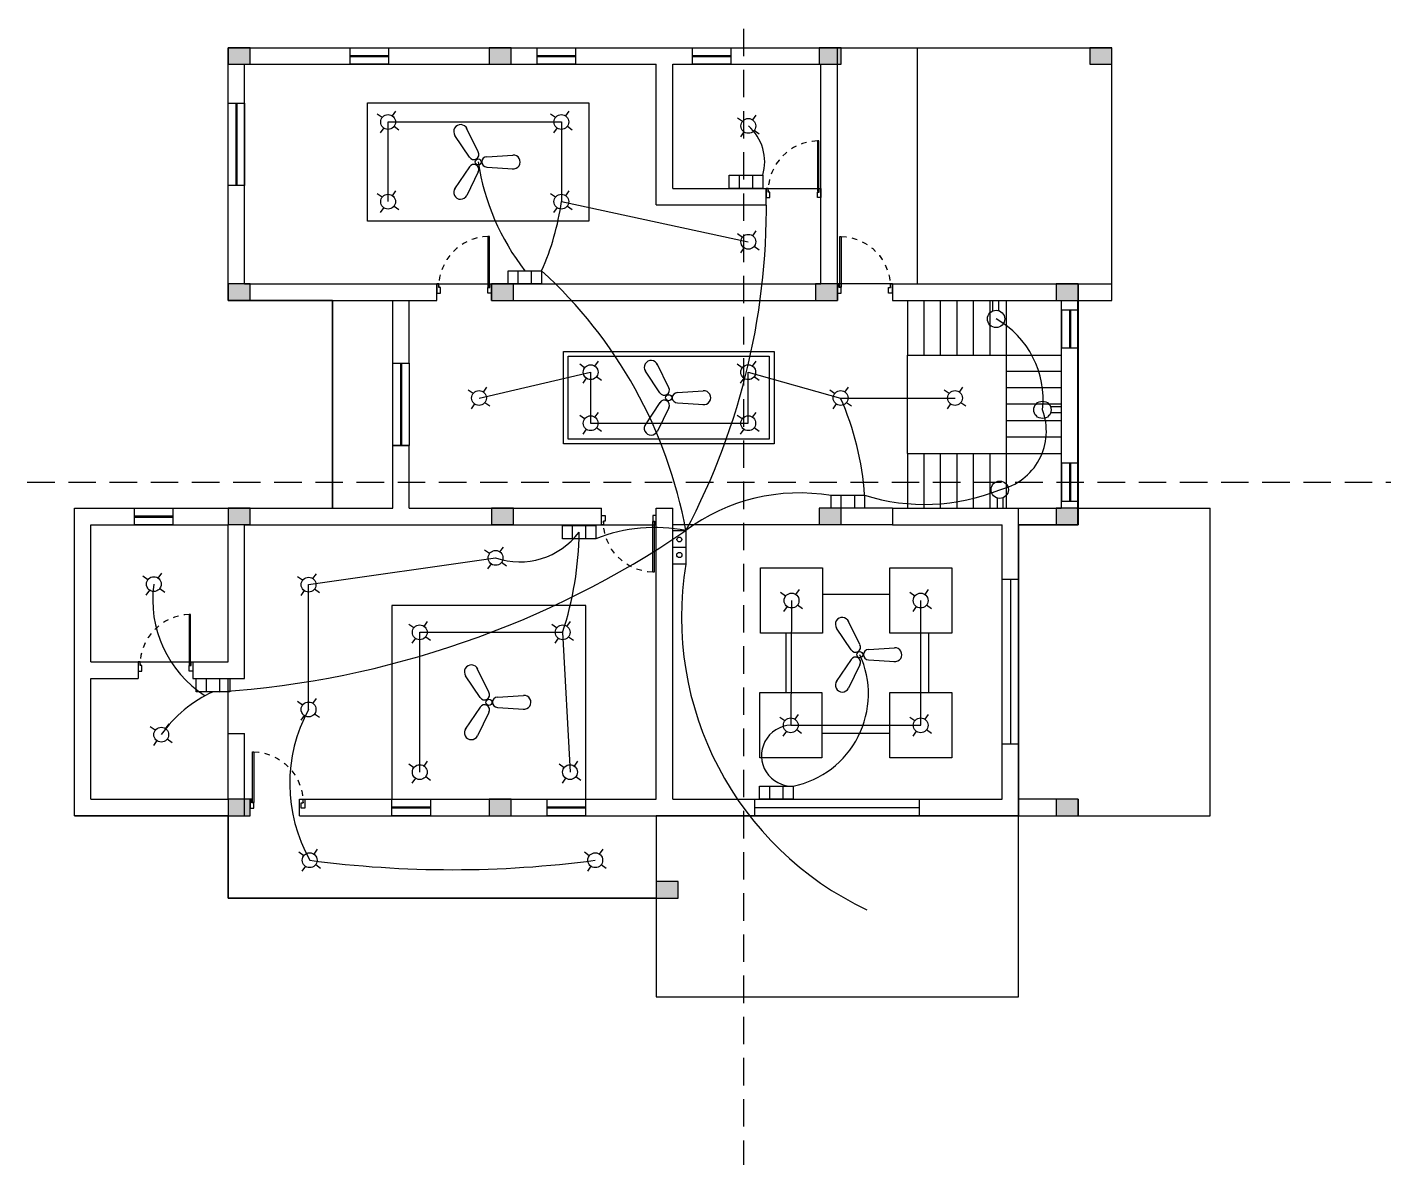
# Model space of a CAD drawing. Header units: metres. Extents: x 3586 to 7307, y 3108 to 6437.
# Drawn here: x 3678.85 to 3703.69, y 3201.46 to 3222.18 of the extents above; entities that cross this region are included whole.
import ezdxf

# ---------------------------------------------------------------- set-up
doc = ezdxf.new("R2010")
doc.units = ezdxf.units.M
doc.linetypes.add('DASHED', pattern=[0.75, 0.5, -0.25])
for name, color, linetype in [('APPL', 6, 'Continuous'), ('column', 10, 'Continuous'), ('DISTR', 3, 'Continuous'), ('DOORS', 170, 'Continuous'), ('METER', 4, 'Continuous'), ('section line', 20, 'DASHED'), ('SWITCH', 5, 'Continuous'), ('wall', 7, 'Continuous'), ('window', 140, 'Continuous')]:
    doc.layers.add(name, color=color, linetype=linetype)

# ---------------------------------------------------------------- blocks, each defined once
blk = doc.blocks.new('d1')
at = {"layer": 'DOORS'}
for p, q in [((-5, 0), (0, 0)), ((-5, -1), (-5, 0)), ((0, 0), (0, -2)), ((-30.99, -1.25), (-30.99, -2)), ((-30.99, -2), (-3.25, -2)), ((-3.25, -1.25), (-30.98, -1.25)), ((-3, -1), (-5, -1)), ((-3.25, -2), (-3.25, -1.25)), ((-3, -2), (-3, -1)), ((0, -2), (-3, -2)), ((-5, -29), (-5, -30)), ((-3, -29), (-5, -29)), ((0, -28), (-3, -28)), ((-3, -28), (-3, -29)), ((0, -30), (0, -28)), ((-5, -30), (0, -30))]:
    blk.add_line(p, q, dxfattribs=at)
at = {"layer": 'DOORS', "linetype": 'DASHED'}
blk.add_arc((-3.25, -1.25), 27.75, 181.54866, 270.51616, dxfattribs=at)
blk = doc.blocks.new('*U72')
at = {"layer": 'wall'}
blk.add_line((-0.032, -0.045), (0.032, 0.045), dxfattribs=at)
blk = doc.blocks.new('*U73')
at = {"layer": 'SWITCH', "color": 0, "linetype": 'ByBlock', "lineweight": -2, "transparency": 16777216}
blk.add_blockref('*U72', (267.76, 235.2), dxfattribs=at)
for p, rotation in [((267.495, 235.158), 90.00000000000001), ((267.537, 234.893), 180), ((267.802, 234.935), 270)]:
    blk.add_blockref('*U72', p, dxfattribs=dict(at, rotation=rotation))
blk = doc.blocks.new('*U74')
at = {"layer": 'wall'}
blk.add_line((-0.032, -0.045), (0.032, 0.045), dxfattribs=at)
blk = doc.blocks.new('*U75')
at = {"layer": 'SWITCH', "color": 0, "linetype": 'ByBlock', "lineweight": -2, "transparency": 16777216}
blk.add_blockref('*U74', (267.76, 235.2), dxfattribs=at)
for p, rotation in [((267.495, 235.158), 90.00000000000001), ((267.537, 234.893), 180), ((267.802, 234.935), 270)]:
    blk.add_blockref('*U74', p, dxfattribs=dict(at, rotation=rotation))
blk = doc.blocks.new('*U76')
at = {"layer": 'wall'}
blk.add_line((-0.032, -0.045), (0.032, 0.045), dxfattribs=at)
blk = doc.blocks.new('*U77')
at = {"layer": 'SWITCH', "color": 0, "linetype": 'ByBlock', "lineweight": -2, "transparency": 16777216}
blk.add_blockref('*U76', (267.76, 235.2), dxfattribs=at)
for p, rotation in [((267.495, 235.158), 90.00000000000001), ((267.537, 234.893), 180), ((267.802, 234.935), 270)]:
    blk.add_blockref('*U76', p, dxfattribs=dict(at, rotation=rotation))
blk = doc.blocks.new('*U78')
at = {"layer": 'wall'}
blk.add_line((-0.032, -0.045), (0.032, 0.045), dxfattribs=at)
blk = doc.blocks.new('*U79')
at = {"layer": 'SWITCH', "color": 0, "linetype": 'ByBlock', "lineweight": -2, "transparency": 16777216}
blk.add_blockref('*U78', (267.76, 235.2), dxfattribs=at)
for p, rotation in [((267.495, 235.158), 90.00000000000001), ((267.537, 234.893), 180), ((267.802, 234.935), 270)]:
    blk.add_blockref('*U78', p, dxfattribs=dict(at, rotation=rotation))
blk = doc.blocks.new('*U80')
at = {"layer": 'wall'}
blk.add_line((-0.032, -0.045), (0.032, 0.045), dxfattribs=at)
blk = doc.blocks.new('*U81')
at = {"layer": 'SWITCH', "color": 0, "linetype": 'ByBlock', "lineweight": -2, "transparency": 16777216}
blk.add_blockref('*U80', (267.76, 235.2), dxfattribs=at)
for p, rotation in [((267.495, 235.158), 90.00000000000001), ((267.537, 234.893), 180), ((267.802, 234.935), 270)]:
    blk.add_blockref('*U80', p, dxfattribs=dict(at, rotation=rotation))
blk = doc.blocks.new('*U82')
at = {"layer": 'wall'}
blk.add_line((-0.032, -0.045), (0.032, 0.045), dxfattribs=at)
blk = doc.blocks.new('*U83')
at = {"layer": 'SWITCH', "color": 0, "linetype": 'ByBlock', "lineweight": -2, "transparency": 16777216}
blk.add_blockref('*U82', (267.76, 235.2), dxfattribs=at)
for p, rotation in [((267.495, 235.158), 90.00000000000001), ((267.537, 234.893), 180), ((267.802, 234.935), 270)]:
    blk.add_blockref('*U82', p, dxfattribs=dict(at, rotation=rotation))
blk = doc.blocks.new('*U84')
at = {"layer": 'wall'}
blk.add_line((-0.032, -0.045), (0.032, 0.045), dxfattribs=at)
blk = doc.blocks.new('*U85')
at = {"layer": 'SWITCH', "color": 0, "linetype": 'ByBlock', "lineweight": -2, "transparency": 16777216}
blk.add_blockref('*U84', (267.76, 235.2), dxfattribs=at)
for p, rotation in [((267.495, 235.158), 90.00000000000001), ((267.537, 234.893), 180), ((267.802, 234.935), 270)]:
    blk.add_blockref('*U84', p, dxfattribs=dict(at, rotation=rotation))
blk = doc.blocks.new('*U86')
at = {"layer": 'wall'}
blk.add_line((-0.032, -0.045), (0.032, 0.045), dxfattribs=at)
blk = doc.blocks.new('*U87')
at = {"layer": 'SWITCH', "color": 0, "linetype": 'ByBlock', "lineweight": -2, "transparency": 16777216}
blk.add_blockref('*U86', (267.76, 235.2), dxfattribs=at)
for p, rotation in [((267.495, 235.158), 90.00000000000001), ((267.537, 234.893), 180), ((267.802, 234.935), 270)]:
    blk.add_blockref('*U86', p, dxfattribs=dict(at, rotation=rotation))
blk = doc.blocks.new('*U88')
at = {"layer": 'wall'}
blk.add_line((-0.032, -0.045), (0.032, 0.045), dxfattribs=at)
blk = doc.blocks.new('*U89')
at = {"layer": 'SWITCH', "color": 0, "linetype": 'ByBlock', "lineweight": -2, "transparency": 16777216}
blk.add_blockref('*U88', (267.76, 235.2), dxfattribs=at)
for p, rotation in [((267.495, 235.158), 90.00000000000001), ((267.537, 234.893), 180), ((267.802, 234.935), 270)]:
    blk.add_blockref('*U88', p, dxfattribs=dict(at, rotation=rotation))
blk = doc.blocks.new('*U90')
at = {"layer": 'wall'}
blk.add_line((-0.032, -0.045), (0.032, 0.045), dxfattribs=at)
blk = doc.blocks.new('*U91')
at = {"layer": 'SWITCH', "color": 0, "linetype": 'ByBlock', "lineweight": -2, "transparency": 16777216}
blk.add_blockref('*U90', (267.76, 235.2), dxfattribs=at)
for p, rotation in [((267.495, 235.158), 90.00000000000001), ((267.537, 234.893), 180), ((267.802, 234.935), 270)]:
    blk.add_blockref('*U90', p, dxfattribs=dict(at, rotation=rotation))
blk = doc.blocks.new('*U92')
at = {"layer": 'wall'}
blk.add_line((-0.032, -0.045), (0.032, 0.045), dxfattribs=at)
blk = doc.blocks.new('*U93')
at = {"layer": 'SWITCH', "color": 0, "linetype": 'ByBlock', "lineweight": -2, "transparency": 16777216}
blk.add_blockref('*U92', (267.76, 235.2), dxfattribs=at)
for p, rotation in [((267.495, 235.158), 90.00000000000001), ((267.537, 234.893), 180), ((267.802, 234.935), 270)]:
    blk.add_blockref('*U92', p, dxfattribs=dict(at, rotation=rotation))
blk = doc.blocks.new('*U94')
at = {"layer": 'wall'}
blk.add_line((-0.032, -0.045), (0.032, 0.045), dxfattribs=at)
blk = doc.blocks.new('*U95')
at = {"layer": 'SWITCH', "color": 0, "linetype": 'ByBlock', "lineweight": -2, "transparency": 16777216}
blk.add_blockref('*U94', (267.76, 235.2), dxfattribs=at)
for p, rotation in [((267.495, 235.158), 90.00000000000001), ((267.537, 234.893), 180), ((267.802, 234.935), 270)]:
    blk.add_blockref('*U94', p, dxfattribs=dict(at, rotation=rotation))
blk = doc.blocks.new('*U96')
at = {"layer": 'wall'}
blk.add_line((-0.032, -0.045), (0.032, 0.045), dxfattribs=at)
blk = doc.blocks.new('*U97')
at = {"layer": 'SWITCH', "color": 0, "linetype": 'ByBlock', "lineweight": -2, "transparency": 16777216}
blk.add_blockref('*U96', (267.76, 235.2), dxfattribs=at)
for p, rotation in [((267.495, 235.158), 90.00000000000001), ((267.537, 234.893), 180), ((267.802, 234.935), 270)]:
    blk.add_blockref('*U96', p, dxfattribs=dict(at, rotation=rotation))
blk = doc.blocks.new('*U98')
at = {"layer": 'wall'}
blk.add_line((-0.032, -0.045), (0.032, 0.045), dxfattribs=at)
blk = doc.blocks.new('*U99')
at = {"layer": 'SWITCH', "color": 0, "linetype": 'ByBlock', "lineweight": -2, "transparency": 16777216}
blk.add_blockref('*U98', (267.76, 235.2), dxfattribs=at)
for p, rotation in [((267.495, 235.158), 90.00000000000001), ((267.537, 234.893), 180), ((267.802, 234.935), 270)]:
    blk.add_blockref('*U98', p, dxfattribs=dict(at, rotation=rotation))
blk = doc.blocks.new('*U100')
at = {"layer": 'wall'}
blk.add_line((-0.032, -0.045), (0.032, 0.045), dxfattribs=at)
blk = doc.blocks.new('*U101')
at = {"layer": 'SWITCH', "color": 0, "linetype": 'ByBlock', "lineweight": -2, "transparency": 16777216}
blk.add_blockref('*U100', (267.76, 235.2), dxfattribs=at)
for p, rotation in [((267.495, 235.158), 90.00000000000001), ((267.537, 234.893), 180), ((267.802, 234.935), 270)]:
    blk.add_blockref('*U100', p, dxfattribs=dict(at, rotation=rotation))
blk = doc.blocks.new('*U102')
at = {"layer": 'wall'}
blk.add_line((-0.032, -0.045), (0.032, 0.045), dxfattribs=at)
blk = doc.blocks.new('*U103')
at = {"layer": 'SWITCH', "color": 0, "linetype": 'ByBlock', "lineweight": -2, "transparency": 16777216}
blk.add_blockref('*U102', (267.76, 235.2), dxfattribs=at)
for p, rotation in [((267.495, 235.158), 90.00000000000001), ((267.537, 234.893), 180), ((267.802, 234.935), 270)]:
    blk.add_blockref('*U102', p, dxfattribs=dict(at, rotation=rotation))
blk = doc.blocks.new('*U104')
at = {"layer": 'wall'}
blk.add_line((-0.032, -0.045), (0.032, 0.045), dxfattribs=at)
blk = doc.blocks.new('*U105')
at = {"layer": 'SWITCH', "color": 0, "linetype": 'ByBlock', "lineweight": -2, "transparency": 16777216}
blk.add_blockref('*U104', (267.76, 235.2), dxfattribs=at)
for p, rotation in [((267.495, 235.158), 90.00000000000001), ((267.537, 234.893), 180), ((267.802, 234.935), 270)]:
    blk.add_blockref('*U104', p, dxfattribs=dict(at, rotation=rotation))
blk = doc.blocks.new('*U106')
at = {"layer": 'wall'}
blk.add_line((-0.032, -0.045), (0.032, 0.045), dxfattribs=at)
blk = doc.blocks.new('*U107')
at = {"layer": 'SWITCH', "color": 0, "linetype": 'ByBlock', "lineweight": -2, "transparency": 16777216}
blk.add_blockref('*U106', (267.76, 235.2), dxfattribs=at)
for p, rotation in [((267.495, 235.158), 90.00000000000001), ((267.537, 234.893), 180), ((267.802, 234.935), 270)]:
    blk.add_blockref('*U106', p, dxfattribs=dict(at, rotation=rotation))
blk = doc.blocks.new('*U108')
at = {"layer": 'wall'}
blk.add_line((-0.032, -0.045), (0.032, 0.045), dxfattribs=at)
blk = doc.blocks.new('*U109')
at = {"layer": 'SWITCH', "color": 0, "linetype": 'ByBlock', "lineweight": -2, "transparency": 16777216}
blk.add_blockref('*U108', (267.76, 235.2), dxfattribs=at)
for p, rotation in [((267.495, 235.158), 90.00000000000001), ((267.537, 234.893), 180), ((267.802, 234.935), 270)]:
    blk.add_blockref('*U108', p, dxfattribs=dict(at, rotation=rotation))
blk = doc.blocks.new('*U110')
at = {"layer": 'wall'}
blk.add_line((-0.032, -0.045), (0.032, 0.045), dxfattribs=at)
blk = doc.blocks.new('*U111')
at = {"layer": 'SWITCH', "color": 0, "linetype": 'ByBlock', "lineweight": -2, "transparency": 16777216}
blk.add_blockref('*U110', (267.76, 235.2), dxfattribs=at)
for p, rotation in [((267.495, 235.158), 90.00000000000001), ((267.537, 234.893), 180), ((267.802, 234.935), 270)]:
    blk.add_blockref('*U110', p, dxfattribs=dict(at, rotation=rotation))
blk = doc.blocks.new('*U112')
at = {"layer": 'wall'}
blk.add_line((-0.032, -0.045), (0.032, 0.045), dxfattribs=at)
blk = doc.blocks.new('*U113')
at = {"layer": 'SWITCH', "color": 0, "linetype": 'ByBlock', "lineweight": -2, "transparency": 16777216}
blk.add_blockref('*U112', (267.76, 235.2), dxfattribs=at)
for p, rotation in [((267.495, 235.158), 90.00000000000001), ((267.537, 234.893), 180), ((267.802, 234.935), 270)]:
    blk.add_blockref('*U112', p, dxfattribs=dict(at, rotation=rotation))
blk = doc.blocks.new('*U114')
at = {"layer": 'wall'}
blk.add_line((-0.032, -0.045), (0.032, 0.045), dxfattribs=at)
blk = doc.blocks.new('*U115')
at = {"layer": 'SWITCH', "color": 0, "linetype": 'ByBlock', "lineweight": -2, "transparency": 16777216}
blk.add_blockref('*U114', (267.76, 235.2), dxfattribs=at)
for p, rotation in [((267.495, 235.158), 90.00000000000001), ((267.537, 234.893), 180), ((267.802, 234.935), 270)]:
    blk.add_blockref('*U114', p, dxfattribs=dict(at, rotation=rotation))
blk = doc.blocks.new('*U116')
at = {"layer": 'wall'}
blk.add_line((-0.032, -0.045), (0.032, 0.045), dxfattribs=at)
blk = doc.blocks.new('*U117')
at = {"layer": 'SWITCH', "color": 0, "linetype": 'ByBlock', "lineweight": -2, "transparency": 16777216}
blk.add_blockref('*U116', (267.76, 235.2), dxfattribs=at)
for p, rotation in [((267.495, 235.158), 90.00000000000001), ((267.537, 234.893), 180), ((267.802, 234.935), 270)]:
    blk.add_blockref('*U116', p, dxfattribs=dict(at, rotation=rotation))
blk = doc.blocks.new('*U118')
at = {"layer": 'wall'}
blk.add_line((-0.032, -0.045), (0.032, 0.045), dxfattribs=at)
blk = doc.blocks.new('*U119')
at = {"layer": 'SWITCH', "color": 0, "linetype": 'ByBlock', "lineweight": -2, "transparency": 16777216}
blk.add_blockref('*U118', (267.76, 235.2), dxfattribs=at)
for p, rotation in [((267.495, 235.158), 90.00000000000001), ((267.537, 234.893), 180), ((267.802, 234.935), 270)]:
    blk.add_blockref('*U118', p, dxfattribs=dict(at, rotation=rotation))
blk = doc.blocks.new('*U120')
at = {"layer": 'wall'}
blk.add_line((-0.032, -0.045), (0.032, 0.045), dxfattribs=at)
blk = doc.blocks.new('*U121')
at = {"layer": 'SWITCH', "color": 0, "linetype": 'ByBlock', "lineweight": -2, "transparency": 16777216}
blk.add_blockref('*U120', (267.76, 235.2), dxfattribs=at)
for p, rotation in [((267.495, 235.158), 90.00000000000001), ((267.537, 234.893), 180), ((267.802, 234.935), 270)]:
    blk.add_blockref('*U120', p, dxfattribs=dict(at, rotation=rotation))
blk = doc.blocks.new('*U122')
at = {"layer": 'wall'}
blk.add_line((-0.032, -0.045), (0.032, 0.045), dxfattribs=at)
blk = doc.blocks.new('*U123')
at = {"layer": 'SWITCH', "color": 0, "linetype": 'ByBlock', "lineweight": -2, "transparency": 16777216}
blk.add_blockref('*U122', (267.76, 235.2), dxfattribs=at)
for p, rotation in [((267.495, 235.158), 90.00000000000001), ((267.537, 234.893), 180), ((267.802, 234.935), 270)]:
    blk.add_blockref('*U122', p, dxfattribs=dict(at, rotation=rotation))
blk = doc.blocks.new('*U124')
at = {"layer": 'wall'}
blk.add_line((-0.032, -0.045), (0.032, 0.045), dxfattribs=at)
blk = doc.blocks.new('*U125')
at = {"layer": 'SWITCH', "color": 0, "linetype": 'ByBlock', "lineweight": -2, "transparency": 16777216}
blk.add_blockref('*U124', (267.76, 235.2), dxfattribs=at)
for p, rotation in [((267.495, 235.158), 90.00000000000001), ((267.537, 234.893), 180), ((267.802, 234.935), 270)]:
    blk.add_blockref('*U124', p, dxfattribs=dict(at, rotation=rotation))
blk = doc.blocks.new('*U126')
at = {"layer": 'wall'}
blk.add_line((-0.032, -0.045), (0.032, 0.045), dxfattribs=at)
blk = doc.blocks.new('*U127')
at = {"layer": 'SWITCH', "color": 0, "linetype": 'ByBlock', "lineweight": -2, "transparency": 16777216}
blk.add_blockref('*U126', (267.76, 235.2), dxfattribs=at)
for p, rotation in [((267.495, 235.158), 90.00000000000001), ((267.537, 234.893), 180), ((267.802, 234.935), 270)]:
    blk.add_blockref('*U126', p, dxfattribs=dict(at, rotation=rotation))
blk = doc.blocks.new('*U128')
at = {"layer": 'wall'}
for p, q in [((-0.345, 0), (-0.356, 0)), ((-0.253, 0.093), (0.22, 0.126)), ((-0.253, -0.093), (0.229, -0.126))]:
    blk.add_line(p, q, dxfattribs=at)
for centre, radius, start, end in [((-0.253, 0), 0.0927, 90, 270), ((0.229, 0), 0.126, 261.984, 94.0454)]:
    blk.add_arc(centre, radius, start, end, dxfattribs=at)
blk = doc.blocks.new('*U129')
at = {"layer": 'SWITCH', "color": 0, "linetype": 'ByBlock', "lineweight": -2, "transparency": 16777216}
for p, rotation in [((720.235, 631.153), 120), ((720.235, 630.442), 240)]:
    blk.add_blockref('*U128', p, dxfattribs=dict(at, rotation=rotation))
blk.add_blockref('*U128', (720.851, 630.798), dxfattribs=at)
blk = doc.blocks.new('*U130')
at = {"layer": 'wall'}
for p, q in [((-0.345, 0), (-0.356, 0)), ((-0.253, 0.093), (0.22, 0.126)), ((-0.253, -0.093), (0.229, -0.126))]:
    blk.add_line(p, q, dxfattribs=at)
for centre, radius, start, end in [((-0.253, 0), 0.0927, 90, 270), ((0.229, 0), 0.126, 261.984, 94.0454)]:
    blk.add_arc(centre, radius, start, end, dxfattribs=at)
blk = doc.blocks.new('*U131')
at = {"layer": 'SWITCH', "color": 0, "linetype": 'ByBlock', "lineweight": -2, "transparency": 16777216}
for p, rotation in [((720.235, 631.153), 120), ((720.235, 630.442), 240)]:
    blk.add_blockref('*U130', p, dxfattribs=dict(at, rotation=rotation))
blk.add_blockref('*U130', (720.851, 630.798), dxfattribs=at)
blk = doc.blocks.new('*U132')
at = {"layer": 'wall'}
for p, q in [((-0.345, 0), (-0.356, 0)), ((-0.253, 0.093), (0.22, 0.126)), ((-0.253, -0.093), (0.229, -0.126))]:
    blk.add_line(p, q, dxfattribs=at)
for centre, radius, start, end in [((-0.253, 0), 0.0927, 90, 270), ((0.229, 0), 0.126, 261.984, 94.0454)]:
    blk.add_arc(centre, radius, start, end, dxfattribs=at)
blk = doc.blocks.new('*U133')
at = {"layer": 'SWITCH', "color": 0, "linetype": 'ByBlock', "lineweight": -2, "transparency": 16777216}
for p, rotation in [((720.235, 631.153), 120), ((720.235, 630.442), 240)]:
    blk.add_blockref('*U132', p, dxfattribs=dict(at, rotation=rotation))
blk.add_blockref('*U132', (720.851, 630.798), dxfattribs=at)
blk = doc.blocks.new('*U134')
at = {"layer": 'wall'}
for p, q in [((-0.345, 0), (-0.356, 0)), ((-0.253, 0.093), (0.22, 0.126)), ((-0.253, -0.093), (0.229, -0.126))]:
    blk.add_line(p, q, dxfattribs=at)
for centre, radius, start, end in [((-0.253, 0), 0.0927, 90, 270), ((0.229, 0), 0.126, 261.984, 94.0454)]:
    blk.add_arc(centre, radius, start, end, dxfattribs=at)
blk = doc.blocks.new('*U135')
at = {"layer": 'SWITCH', "color": 0, "linetype": 'ByBlock', "lineweight": -2, "transparency": 16777216}
for p, rotation in [((720.235, 631.153), 120), ((720.235, 630.442), 240)]:
    blk.add_blockref('*U134', p, dxfattribs=dict(at, rotation=rotation))
blk.add_blockref('*U134', (720.851, 630.798), dxfattribs=at)

msp = doc.modelspace()

# ---------------------------------------------------------------- hatches: boundary and pattern name
at = {"layer": 'column'}
h = msp.add_hatch(color=256, dxfattribs=at)
h.dxf.hatch_style = 1
h.paths.add_polyline_path([(3682.91, 3221.807), (3682.51, 3221.807), (3682.51, 3221.507), (3682.91, 3221.507)])
h = msp.add_hatch(color=256, dxfattribs=at)
h.dxf.hatch_style = 1
h.paths.add_polyline_path([(3687.666, 3221.807), (3687.266, 3221.807), (3687.266, 3221.507), (3687.666, 3221.507)])
h = msp.add_hatch(color=256, dxfattribs=at)
h.dxf.hatch_style = 1
h.paths.add_polyline_path([(3693.675, 3221.807), (3693.275, 3221.807), (3693.275, 3221.507), (3693.675, 3221.507)])
h = msp.add_hatch(color=256, dxfattribs=at)
h.dxf.hatch_style = 1
h.paths.add_polyline_path([(3698.61, 3221.507), (3698.61, 3221.807), (3698.21, 3221.807), (3698.21, 3221.507)])
h = msp.add_hatch(color=256, dxfattribs=at)
h.dxf.hatch_style = 1
h.paths.add_polyline_path([(3682.91, 3217.507), (3682.51, 3217.507), (3682.51, 3217.207), (3682.91, 3217.207)])
h = msp.add_hatch(color=256, dxfattribs=at)
h.dxf.hatch_style = 1
h.paths.add_polyline_path([(3687.71, 3217.207), (3687.71, 3217.507), (3687.31, 3217.507), (3687.31, 3217.207)])
h = msp.add_hatch(color=256, dxfattribs=at)
h.dxf.hatch_style = 1
h.paths.add_polyline_path([(3693.61, 3217.207), (3693.61, 3217.507), (3693.21, 3217.507), (3693.21, 3217.207)])
h = msp.add_hatch(color=256, dxfattribs=at)
h.dxf.hatch_style = 1
h.paths.add_polyline_path([(3697.996, 3217.207), (3697.996, 3217.507), (3697.596, 3217.507), (3697.596, 3217.207)])
h = msp.add_hatch(color=256, dxfattribs=at)
h.dxf.hatch_style = 1
h.paths.add_polyline_path([(3682.91, 3213.424), (3682.51, 3213.424), (3682.51, 3213.124), (3682.91, 3213.124)])
h = msp.add_hatch(color=256, dxfattribs=at)
h.dxf.hatch_style = 1
h.paths.add_polyline_path([(3687.71, 3213.124), (3687.71, 3213.424), (3687.31, 3213.424), (3687.31, 3213.124)])
h = msp.add_hatch(color=256, dxfattribs=at)
h.dxf.hatch_style = 1
h.paths.add_polyline_path([(3693.675, 3213.424), (3693.275, 3213.424), (3693.275, 3213.124), (3693.675, 3213.124)])
h = msp.add_hatch(color=256, dxfattribs=at)
h.dxf.hatch_style = 1
h.paths.add_polyline_path([(3697.996, 3213.12), (3697.996, 3213.42), (3697.596, 3213.42), (3697.596, 3213.12)])
h = msp.add_hatch(color=256, dxfattribs=at)
h.dxf.hatch_style = 1
h.paths.add_polyline_path([(3682.91, 3208.12), (3682.51, 3208.12), (3682.51, 3207.82), (3682.91, 3207.82)])
h = msp.add_hatch(color=256, dxfattribs=at)
h.dxf.hatch_style = 1
h.paths.add_polyline_path([(3687.666, 3208.12), (3687.266, 3208.12), (3687.266, 3207.82), (3687.666, 3207.82)])
h = msp.add_hatch(color=256, dxfattribs=at)
h.dxf.hatch_style = 1
h.paths.add_polyline_path([(3697.996, 3207.82), (3697.996, 3208.12), (3697.596, 3208.12), (3697.596, 3207.82)])
h = msp.add_hatch(color=256, dxfattribs=at)
h.dxf.hatch_style = 1
h.paths.add_polyline_path([(3690.71, 3206.32), (3690.71, 3206.62), (3690.31, 3206.62), (3690.31, 3206.32)])

# ---------------------------------------------------------------- linework, layer by layer
for p, q in [((3691.823, 3219.247), (3691.823, 3219.486)), ((3692.07, 3219.247), (3692.07, 3219.486)), ((3687.793, 3217.507), (3687.793, 3217.746)), ((3688.039, 3217.507), (3688.039, 3217.746)), ((3693.678, 3213.42), (3693.678, 3213.659)), ((3693.924, 3213.42), (3693.924, 3213.659)), ((3688.783, 3212.866), (3688.783, 3213.104)), ((3689.029, 3212.866), (3689.029, 3213.104)), ((3690.849, 3212.708), (3690.61, 3212.708)), ((3682.113, 3210.078), (3682.113, 3210.317)), ((3682.359, 3210.078), (3682.359, 3210.317)), ((3692.376, 3208.12), (3692.376, 3208.359)), ((3692.623, 3208.12), (3692.623, 3208.359))]:
    msp.add_line(p, q)
for points in [[(3691.639, 3219.486), (3692.25, 3219.486), (3692.25, 3219.247), (3691.639, 3219.247)], [(3687.609, 3217.746), (3688.22, 3217.746), (3688.22, 3217.507), (3687.609, 3217.507)], [(3693.493, 3213.659), (3694.104, 3213.659), (3694.104, 3213.42), (3693.493, 3213.42)], [(3688.599, 3213.104), (3689.209, 3213.104), (3689.209, 3212.866), (3688.599, 3212.866)], [(3690.849, 3213.013), (3690.849, 3212.403), (3690.61, 3212.403), (3690.61, 3213.013)], [(3681.929, 3210.317), (3682.539, 3210.317), (3682.539, 3210.078), (3681.929, 3210.078)], [(3692.192, 3208.359), (3692.803, 3208.359), (3692.803, 3208.12), (3692.192, 3208.12)]]:
    msp.add_lwpolyline(points, close=True)
for centre, radius in [((3690.73, 3212.851), 0.0434), ((3690.73, 3212.569), 0.0469)]:
    msp.add_circle(centre, radius)
at = {"layer": 'APPL'}
for p, q in [((3685.424, 3219.006), (3685.424, 3220.457)), ((3685.424, 3220.457), (3688.581, 3220.457)), ((3688.581, 3220.457), (3688.581, 3219.006)), ((3688.581, 3219.006), (3691.986, 3218.274)), ((3687.08, 3215.428), (3689.113, 3215.899)), ((3689.113, 3215.899), (3689.113, 3214.969)), ((3691.984, 3214.969), (3691.984, 3215.899)), ((3691.984, 3215.899), (3693.667, 3215.428)), ((3693.667, 3215.428), (3695.752, 3215.428)), ((3689.113, 3214.969), (3691.984, 3214.969)), ((3683.975, 3212.029), (3687.381, 3212.516)), ((3683.975, 3209.755), (3683.975, 3212.029)), ((3692.774, 3211.739), (3692.759, 3209.467)), ((3695.126, 3209.467), (3695.126, 3211.739)), ((3686.001, 3208.613), (3686.001, 3211.16)), ((3686.001, 3211.16), (3688.603, 3211.16)), ((3688.603, 3211.16), (3688.738, 3208.613)), ((3692.759, 3209.467), (3695.126, 3209.467))]:
    msp.add_line(p, q, dxfattribs=at)
for centre, radius, start, end in [((3691.421, 3219.733), 0.863, 343.3959, 49.0504), ((3691.303, 3220.371), 4.286, 188.6229, 217.7664), ((3684.052, 3219.624), 4.571, 335.7458, 352.2296), ((3695.668, 3215.401), 1.688, 353.6218, 60.47), ((3688.812, 3213.291), 5.305, 3.9787, 23.7587), ((3696.321, 3214.825), 1.095, 282.8851, 20.742), ((3695.198, 3217.123), 3.633, 252.4796, 292.117), ((3687.819, 3213.799), 1.356, 251.1129, 323.1265), ((3682.905, 3213.037), 5.999, 341.7631, 359.501), ((3683.204, 3211.748), 2.068, 171.9535, 237.4435), ((3692.46, 3210.038), 1.714, 281.5494, 24.6516), ((3683.245, 3207.897), 2.404, 114.8679, 144.3918), ((3686.477, 3208.402), 2.845, 151.5954, 209.3155), ((3692.781, 3208.913), 0.555, 92.2632, 272.2846), ((3686.597, 3226.482), 19.646, 262.3934, 277.6066)]:
    msp.add_arc(centre, radius, start, end, dxfattribs=at)
at = {"layer": 'column'}
for points in [[(3682.51, 3221.507), (3682.91, 3221.507), (3682.91, 3221.807), (3682.51, 3221.807)], [(3687.266, 3221.507), (3687.666, 3221.507), (3687.666, 3221.807), (3687.266, 3221.807)], [(3693.275, 3221.507), (3693.675, 3221.507), (3693.675, 3221.807), (3693.275, 3221.807)], [(3698.21, 3221.507), (3698.61, 3221.507), (3698.61, 3221.807), (3698.21, 3221.807)], [(3682.51, 3217.207), (3682.91, 3217.207), (3682.91, 3217.507), (3682.51, 3217.507)], [(3687.31, 3217.207), (3687.71, 3217.207), (3687.71, 3217.507), (3687.31, 3217.507)], [(3693.21, 3217.207), (3693.61, 3217.207), (3693.61, 3217.507), (3693.21, 3217.507)], [(3697.596, 3217.207), (3697.996, 3217.207), (3697.996, 3217.507), (3697.596, 3217.507)], [(3682.51, 3213.124), (3682.91, 3213.124), (3682.91, 3213.424), (3682.51, 3213.424)], [(3687.31, 3213.124), (3687.71, 3213.124), (3687.71, 3213.424), (3687.31, 3213.424)], [(3693.275, 3213.124), (3693.675, 3213.124), (3693.675, 3213.424), (3693.275, 3213.424)], [(3697.596, 3213.12), (3697.996, 3213.12), (3697.996, 3213.42), (3697.596, 3213.42)], [(3682.51, 3207.82), (3682.91, 3207.82), (3682.91, 3208.12), (3682.51, 3208.12)], [(3687.266, 3207.82), (3687.666, 3207.82), (3687.666, 3208.12), (3687.266, 3208.12)], [(3697.596, 3207.82), (3697.996, 3207.82), (3697.996, 3208.12), (3697.596, 3208.12)], [(3690.31, 3206.32), (3690.71, 3206.32), (3690.71, 3206.62), (3690.31, 3206.62)]]:
    msp.add_lwpolyline(points, close=True, dxfattribs=at)
at = {"layer": 'DISTR'}
for centre, radius, start, end in [((3679.777, 3218.897), 12.538, 332.0144, 1.6029), ((3682.529, 3211.487), 8.459, 10.3932, 47.7203), ((3692.912, 3210.251), 3.448, 80.295, 126.7565), ((3681.2, 3227.175), 17.137, 273.8797, 304.2691), ((3690.281, 3210.15), 2.919, 78.772, 111.5305)]:
    msp.add_arc(centre, radius, start, end, dxfattribs=at)
at = {"layer": 'METER'}
msp.add_arc((3696.66, 3211.434), 5.891, 170.5325, 244.7329, dxfattribs=at)
at = {"layer": 'section line'}
for p, q in [((3691.899, 3226.656), (3691.899, 3201.462)), ((3678.85, 3213.895), (3703.689, 3213.895))]:
    msp.add_line(p, q, dxfattribs=at)
at = {"layer": 'SWITCH'}
for p, q in [((3696.442, 3217.016), (3696.442, 3217.197)), ((3696.547, 3217.02), (3696.547, 3217.207)), ((3697.492, 3215.271), (3697.673, 3215.271)), ((3697.496, 3215.166), (3697.683, 3215.166)), ((3696.519, 3213.607), (3696.519, 3213.42)), ((3696.623, 3213.611), (3696.623, 3213.431))]:
    msp.add_line(p, q, dxfattribs=at)
for centre, radius in [((3685.424, 3220.457), 0.135), ((3688.581, 3220.457), 0.135), ((3691.986, 3220.385), 0.135), ((3687.065, 3219.728), 0.0549), ((3685.424, 3219.006), 0.135), ((3688.581, 3219.006), 0.135), ((3691.986, 3218.274), 0.135), ((3696.5, 3216.87), 0.158), ((3689.113, 3215.899), 0.135), ((3691.984, 3215.899), 0.135), ((3687.08, 3215.428), 0.135), ((3690.535, 3215.434), 0.0549), ((3693.667, 3215.428), 0.135), ((3695.752, 3215.428), 0.135), ((3697.345, 3215.213), 0.158), ((3689.113, 3214.969), 0.135), ((3691.984, 3214.969), 0.135), ((3696.566, 3213.758), 0.158), ((3687.381, 3212.516), 0.135), ((3681.156, 3212.038), 0.135), ((3683.975, 3212.029), 0.135), ((3692.774, 3211.739), 0.135), ((3695.126, 3211.739), 0.135), ((3686.001, 3211.16), 0.135), ((3688.603, 3211.16), 0.135), ((3694.017, 3210.753), 0.0549), ((3687.26, 3209.885), 0.0549), ((3683.975, 3209.755), 0.135), ((3681.291, 3209.296), 0.135), ((3692.759, 3209.467), 0.135), ((3695.126, 3209.467), 0.135), ((3686.001, 3208.613), 0.135), ((3688.738, 3208.613), 0.135), ((3683.996, 3207.009), 0.135), ((3689.197, 3207.009), 0.135)]:
    msp.add_circle(centre, radius, dxfattribs=at)
at = {"layer": 'wall'}
for p, q in [((3682.51, 3221.807), (3698.61, 3221.807)), ((3682.51, 3217.207), (3682.51, 3221.807)), ((3693.61, 3217.207), (3693.61, 3221.807)), ((3698.61, 3217.207), (3698.61, 3221.807)), ((3682.81, 3221.507), (3690.31, 3221.507)), ((3682.81, 3217.507), (3682.81, 3221.507)), ((3690.31, 3218.947), (3690.31, 3221.507)), ((3690.61, 3219.247), (3690.61, 3221.507)), ((3690.61, 3221.507), (3693.31, 3221.507)), ((3693.31, 3217.507), (3693.31, 3221.507)), ((3690.61, 3219.247), (3692.31, 3219.247)), ((3692.31, 3218.947), (3692.31, 3219.247)), ((3692.31, 3219.247), (3693.31, 3219.247)), ((3690.31, 3218.947), (3692.31, 3218.947)), ((3682.81, 3217.507), (3686.31, 3217.507)), ((3686.31, 3217.207), (3686.31, 3217.507)), ((3686.31, 3217.507), (3687.31, 3217.507)), ((3687.31, 3217.207), (3687.31, 3217.507)), ((3687.31, 3217.507), (3693.31, 3217.507)), ((3693.61, 3217.507), (3693.61, 3217.207)), ((3694.61, 3217.507), (3693.61, 3217.507)), ((3694.61, 3217.507), (3698.61, 3217.507)), ((3694.61, 3217.507), (3694.61, 3217.207)), ((3698.61, 3217.207), (3698.61, 3217.507)), ((3682.51, 3217.207), (3686.31, 3217.207)), ((3684.41, 3217.207), (3684.41, 3213.42)), ((3685.51, 3216.064), (3685.51, 3217.207)), ((3685.81, 3216.064), (3685.81, 3217.207)), ((3687.31, 3217.207), (3693.61, 3217.207)), ((3687.31, 3217.207), (3687.61, 3217.207)), ((3694.61, 3217.207), (3697.683, 3217.207)), ((3694.883, 3217.207), (3694.883, 3216.207)), ((3695.183, 3217.207), (3695.183, 3216.207)), ((3695.483, 3217.207), (3695.483, 3216.207)), ((3695.783, 3217.207), (3695.783, 3216.207)), ((3696.083, 3217.207), (3696.083, 3216.207)), ((3696.383, 3217.207), (3696.383, 3216.207)), ((3696.683, 3217.207), (3696.683, 3213.42)), ((3697.683, 3217.207), (3697.683, 3213.42)), ((3697.983, 3217.207), (3697.983, 3213.12)), ((3697.983, 3217.207), (3698.61, 3217.207)), ((3694.883, 3216.207), (3697.683, 3216.207)), ((3694.883, 3214.42), (3694.883, 3216.207)), ((3696.683, 3215.92), (3697.683, 3215.92)), ((3696.683, 3215.62), (3697.683, 3215.62)), ((3696.683, 3215.32), (3697.683, 3215.32)), ((3696.683, 3215.02), (3697.683, 3215.02)), ((3696.683, 3214.72), (3697.683, 3214.72)), ((3685.51, 3213.42), (3685.51, 3214.564)), ((3685.51, 3214.564), (3685.81, 3214.564)), ((3685.81, 3213.42), (3685.81, 3214.564)), ((3694.883, 3214.42), (3697.683, 3214.42)), ((3694.883, 3214.42), (3694.883, 3213.42)), ((3695.183, 3214.42), (3695.183, 3213.42)), ((3695.483, 3214.42), (3695.483, 3213.42)), ((3695.783, 3214.42), (3695.783, 3213.42)), ((3696.083, 3214.42), (3696.083, 3213.42)), ((3696.383, 3214.42), (3696.383, 3213.42)), ((3679.71, 3207.82), (3679.71, 3213.42)), ((3679.71, 3213.42), (3682.51, 3213.42)), ((3682.51, 3213.42), (3685.51, 3213.42)), ((3685.81, 3213.42), (3689.31, 3213.42)), ((3689.31, 3213.12), (3689.31, 3213.42)), ((3690.31, 3213.42), (3690.61, 3213.42)), ((3690.31, 3208.12), (3690.31, 3213.42)), ((3690.61, 3208.12), (3690.61, 3213.42)), ((3693.275, 3213.42), (3693.275, 3213.12)), ((3694.61, 3213.42), (3693.275, 3213.42)), ((3694.61, 3213.42), (3697.683, 3213.42)), ((3694.61, 3213.42), (3694.61, 3213.12)), ((3696.91, 3207.82), (3696.91, 3213.42)), ((3697.97, 3213.42), (3700.398, 3213.42)), ((3700.398, 3207.82), (3700.398, 3213.42)), ((3680.01, 3213.12), (3682.51, 3213.12)), ((3680.01, 3210.62), (3680.01, 3213.12)), ((3682.51, 3210.62), (3682.51, 3213.12)), ((3682.81, 3213.12), (3689.31, 3213.12)), ((3682.81, 3210.32), (3682.81, 3213.12)), ((3689.31, 3213.12), (3690.31, 3213.12)), ((3694.61, 3213.12), (3690.61, 3213.12)), ((3694.61, 3213.12), (3696.61, 3213.12)), ((3696.61, 3208.12), (3696.61, 3213.12)), ((3696.91, 3213.12), (3697.983, 3213.12)), ((3680.01, 3210.62), (3680.868, 3210.62)), ((3680.868, 3210.62), (3680.868, 3210.32)), ((3680.868, 3210.62), (3681.868, 3210.62)), ((3681.868, 3210.62), (3681.868, 3210.32)), ((3681.868, 3210.62), (3682.51, 3210.62)), ((3680.01, 3208.12), (3680.01, 3210.32)), ((3680.01, 3210.32), (3680.868, 3210.32)), ((3681.868, 3210.32), (3682.81, 3210.32)), ((3682.51, 3209.32), (3682.51, 3210.32)), ((3682.51, 3208.12), (3682.51, 3209.32)), ((3682.51, 3209.32), (3682.81, 3209.32)), ((3682.81, 3207.82), (3682.81, 3209.32)), ((3680.01, 3208.12), (3682.51, 3208.12)), ((3683.81, 3207.82), (3683.81, 3208.12)), ((3683.81, 3208.12), (3690.31, 3208.12)), ((3690.61, 3208.12), (3696.61, 3208.12)), ((3697.996, 3208.12), (3696.91, 3208.12)), ((3697.996, 3208.12), (3697.996, 3207.82)), ((3679.71, 3207.82), (3682.81, 3207.82)), ((3682.51, 3207.82), (3682.51, 3206.32)), ((3683.81, 3207.82), (3700.398, 3207.82)), ((3690.31, 3207.82), (3690.31, 3204.52)), ((3696.91, 3204.52), (3696.91, 3207.82)), ((3682.51, 3206.32), (3690.31, 3206.32)), ((3690.31, 3204.52), (3696.91, 3204.52))]:
    msp.add_line(p, q, dxfattribs=at)
for points in [[(3682.51, 3221.807), (3695.062, 3221.807), (3695.062, 3217.507), (3697.996, 3217.507), (3697.996, 3213.12), (3696.91, 3213.12), (3696.91, 3208.12), (3696.91, 3207.82), (3690.31, 3207.82), (3690.31, 3206.32), (3682.51, 3206.32), (3682.51, 3207.82), (3679.71, 3207.82), (3679.71, 3213.42), (3684.41, 3213.42), (3684.41, 3217.207), (3682.51, 3217.207), (3682.51, 3221.807)], [(3693.338, 3211.857), (3694.562, 3211.857)], [(3692.676, 3210.063), (3692.676, 3211.144)], [(3695.266, 3211.144), (3695.266, 3210.063)], [(3694.562, 3209.317), (3693.324, 3209.317)]]:
    msp.add_lwpolyline(points, dxfattribs=at)
for points in [[(3685.049, 3220.807), (3689.081, 3220.807), (3689.081, 3218.649), (3685.049, 3218.649)], [(3688.617, 3216.276), (3692.454, 3216.276), (3692.454, 3214.591), (3688.617, 3214.591)], [(3688.705, 3216.188), (3692.366, 3216.188), (3692.366, 3214.679), (3688.705, 3214.679)], [(3692.209, 3212.335), (3693.338, 3212.335), (3693.338, 3211.144), (3692.209, 3211.144)], [(3694.562, 3212.335), (3695.691, 3212.335), (3695.691, 3211.144), (3694.562, 3211.144)], [(3685.494, 3208.12), (3689.025, 3208.12), (3689.025, 3211.65), (3685.494, 3211.65)], [(3692.194, 3210.063), (3693.324, 3210.063), (3693.324, 3208.872), (3692.194, 3208.872)], [(3694.562, 3210.063), (3695.691, 3210.063), (3695.691, 3208.872), (3694.562, 3208.872)]]:
    msp.add_lwpolyline(points, close=True, dxfattribs=at)
at = {"layer": 'window'}
for p, q in [((3684.732, 3221.807), (3685.432, 3221.807)), ((3684.732, 3221.507), (3684.732, 3221.807)), ((3684.732, 3221.667), (3685.432, 3221.667)), ((3684.732, 3221.647), (3685.432, 3221.647)), ((3685.432, 3221.807), (3685.432, 3221.507)), ((3688.138, 3221.807), (3688.838, 3221.807)), ((3688.138, 3221.507), (3688.138, 3221.807)), ((3688.138, 3221.667), (3688.838, 3221.667)), ((3688.138, 3221.647), (3688.838, 3221.647)), ((3688.838, 3221.807), (3688.838, 3221.507)), ((3690.968, 3221.807), (3691.668, 3221.807)), ((3690.968, 3221.507), (3690.968, 3221.807)), ((3690.968, 3221.667), (3691.668, 3221.667)), ((3690.968, 3221.647), (3691.668, 3221.647)), ((3691.668, 3221.807), (3691.668, 3221.507)), ((3685.432, 3221.507), (3684.732, 3221.507)), ((3688.838, 3221.507), (3688.138, 3221.507)), ((3691.668, 3221.507), (3690.968, 3221.507)), ((3682.51, 3219.299), (3682.51, 3220.799)), ((3682.51, 3220.799), (3682.81, 3220.799)), ((3682.65, 3220.799), (3682.65, 3219.299)), ((3682.67, 3220.799), (3682.67, 3219.299)), ((3682.81, 3220.799), (3682.81, 3219.299)), ((3682.81, 3219.299), (3682.51, 3219.299)), ((3697.696, 3216.336), (3697.696, 3217.036)), ((3697.696, 3217.036), (3697.996, 3217.036)), ((3697.836, 3217.036), (3697.836, 3216.336)), ((3697.856, 3217.036), (3697.856, 3216.336)), ((3697.996, 3217.036), (3697.996, 3216.336)), ((3697.996, 3216.336), (3697.696, 3216.336)), ((3685.51, 3214.564), (3685.51, 3216.064)), ((3685.51, 3216.064), (3685.81, 3216.064)), ((3685.65, 3216.064), (3685.65, 3214.564)), ((3685.67, 3216.064), (3685.67, 3214.564)), ((3685.81, 3216.064), (3685.81, 3214.564)), ((3685.81, 3214.564), (3685.51, 3214.564)), ((3697.696, 3213.546), (3697.696, 3214.246)), ((3697.696, 3214.246), (3697.996, 3214.246)), ((3697.836, 3214.246), (3697.836, 3213.546)), ((3697.856, 3214.246), (3697.856, 3213.546)), ((3697.996, 3214.246), (3697.996, 3213.546)), ((3680.801, 3213.42), (3681.501, 3213.42)), ((3680.801, 3213.12), (3680.801, 3213.42)), ((3681.501, 3213.42), (3681.501, 3213.12)), ((3697.996, 3213.546), (3697.696, 3213.546)), ((3680.801, 3213.28), (3681.501, 3213.28)), ((3680.801, 3213.26), (3681.501, 3213.26)), ((3681.501, 3213.12), (3680.801, 3213.12)), ((3696.91, 3212.12), (3696.61, 3212.12)), ((3696.76, 3212.12), (3696.76, 3209.12)), ((3696.91, 3209.12), (3696.61, 3209.12)), ((3685.494, 3208.12), (3686.194, 3208.12)), ((3685.494, 3207.82), (3685.494, 3208.12)), ((3685.494, 3207.98), (3686.194, 3207.98)), ((3685.494, 3207.96), (3686.194, 3207.96)), ((3686.194, 3208.12), (3686.194, 3207.82)), ((3688.322, 3208.12), (3689.022, 3208.12)), ((3688.322, 3207.82), (3688.322, 3208.12)), ((3688.322, 3207.98), (3689.022, 3207.98)), ((3688.322, 3207.96), (3689.022, 3207.96)), ((3689.022, 3208.12), (3689.022, 3207.82)), ((3692.101, 3208.12), (3692.101, 3207.82)), ((3692.101, 3207.97), (3695.101, 3207.97)), ((3695.101, 3208.12), (3695.101, 3207.82)), ((3686.194, 3207.82), (3685.494, 3207.82)), ((3689.022, 3207.82), (3688.322, 3207.82))]:
    msp.add_line(p, q, dxfattribs=at)

# ---------------------------------------------------------------- block references
at = {"layer": 'SWITCH'}
for name, p in [('*U73', (3417.775, 2985.411)), ('*U75', (3420.932, 2985.411)), ('*U135', (2966.624, 2588.931)), ('*U81', (3424.338, 2985.338)), ('*U77', (3417.775, 2983.959)), ('*U79', (3420.932, 2983.959)), ('*U83', (3424.338, 2983.227)), ('*U133', (2970.095, 2584.636)), ('*U85', (3421.464, 2980.852)), ('*U89', (3424.335, 2980.852)), ('*U93', (3419.431, 2980.382)), ('*U95', (3426.019, 2980.382)), ('*U97', (3428.103, 2980.382)), ('*U87', (3421.464, 2979.922)), ('*U91', (3424.335, 2979.922)), ('*U127', (3419.732, 2977.469)), ('*U117', (3413.507, 2976.991)), ('*U123', (3416.326, 2976.983)), ('*U99', (3425.125, 2976.693)), ('*U101', (3427.477, 2976.693)), ('*U131', (2973.577, 2579.955)), ('*U107', (3418.352, 2976.113)), ('*U109', (3420.954, 2976.113)), ('*U129', (2966.819, 2579.088)), ('*U125', (3416.326, 2974.709)), ('*U103', (3425.11, 2974.421)), ('*U105', (3427.477, 2974.421)), ('*U115', (3413.642, 2974.25)), ('*U111', (3418.352, 2973.566)), ('*U113', (3421.089, 2973.566)), ('*U121', (3416.348, 2971.963)), ('*U119', (3421.549, 2971.963))]:
    msp.add_blockref(name, p, dxfattribs=at)
at = {"layer": 'wall', "yscale": 0.03322638793442416, "zscale": 0.03322638793442416}
for p, xscale, rotation in [((3693.31, 3219.081), 0.03322638793442416, 270), ((3687.31, 3217.341), 0.03322638793442416, 270), ((3693.61, 3217.341), -0.03322638793442416, 90.0000000000697), ((3690.31, 3213.286), -0.03322638793442416, 270), ((3681.868, 3210.454), 0.03322638793442416, 270), ((3682.91, 3207.954), -0.03322638793442416, 90.0000000000697)]:
    msp.add_blockref('d1', p, dxfattribs=dict(at, xscale=xscale, rotation=rotation))

doc.saveas('drawing.dxf')
